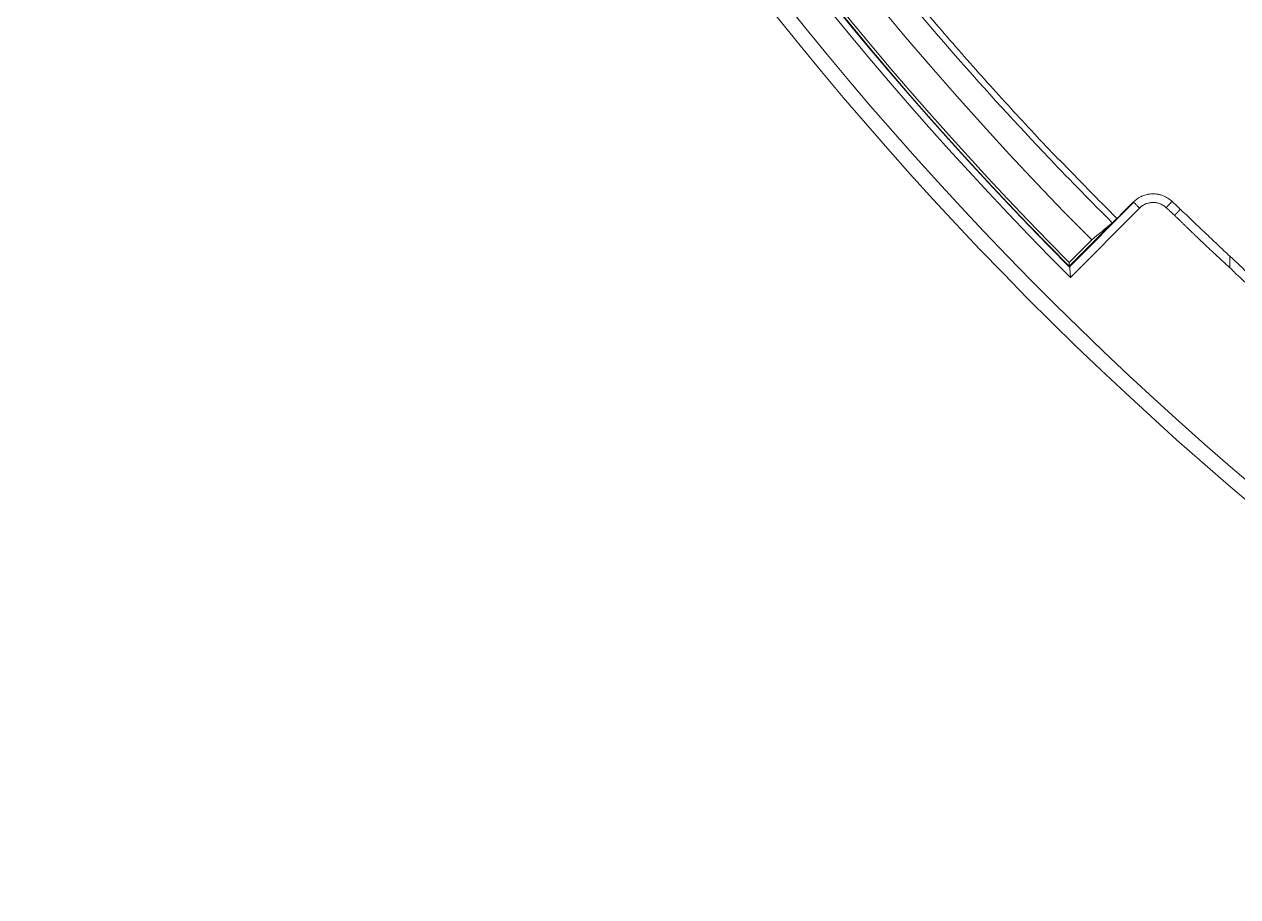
# Model space of a CAD drawing. Header units: millimetres. Extents: x 473 to 1051, y 289 to 609.
# Drawn here: x 532.87 to 568.17, y 370.98 to 396.35 of the extents above; entities that cross this region are included whole.
import ezdxf

# ---------------------------------------------------------------- set-up
doc = ezdxf.new("R2010")
doc.units = ezdxf.units.MM
doc.layers.add('core', color=7, linetype='Continuous', lineweight=20)

msp = doc.modelspace()

# ---------------------------------------------------------------- linework, layer by layer
at = {"layer": 'core', "lineweight": 13}
for p, q in [((563.277, 389.301), (565.146, 391.176)), ((565.315, 391.007), (563.305, 388.991)), ((564.659, 390.705), (563.272, 389.313))]:
    msp.add_line(p, q, dxfattribs=at)
at = {"layer": 'core', "lineweight": 18}
msp.add_line((563.272, 389.422), (563.925, 390.078), dxfattribs=at)
for radius, start, end in [(100.547, 306.63636, 233.36541), (98.958, 101.0725, 224.85525), (98.032, 142.34476, 224.85303)]:
    msp.add_arc((633.422, 459.219), radius, start, end, dxfattribs=at)
at = {"layer": 'core', "lineweight": 13}
for radius, start, end in [(100.107, 306.80958, 233.19042), (99.239, 100.9827, 225.04545), (99.048, 101.05803, 224.91574), (99.038, 101.0601, 224.90418)]:
    msp.add_arc((633.422, 459.219), radius, start, end, dxfattribs=at)
for centre, major_axis, ratio, start_param, end_param in [((633.422, 453.655), (0, 84.612), 0.999984, 1.801557, 2.911285), ((633.422, 453.651), (0, 84.914), 0.999984, 1.803346, 2.911271), ((633.431, 459.81), (97.497, 0), 0.999945, 3.905134, 3.929422)]:
    msp.add_ellipse(centre, major_axis=major_axis, ratio=ratio, start_param=start_param, end_param=end_param, dxfattribs=at)
at = {"layer": 'core', "lineweight": 18}
for centre, major_axis, ratio, start_param, end_param in [((563.682, 389.369), (23.943, 24.016), 0.007417, 1.50256, 1.522545), ((567.823, 389.37), (-25.283, 24.012), 0.007211, 4.771714, 4.78103)]:
    msp.add_ellipse(centre, major_axis=major_axis, ratio=ratio, start_param=start_param, end_param=end_param, dxfattribs=at)
for points, degree, knots in [([(536.232, 450.106), (536.5, 447.428), (536.878, 444.762), (537.853, 439.469), (538.45, 436.842), (539.858, 431.648), (540.67, 429.079), (542.503, 424.019), (543.524, 421.526), (545.768, 416.634), (546.992, 414.235), (549.632, 409.545), (551.049, 407.254), (554.068, 402.798), (555.67, 400.633), (559.046, 396.441), (560.821, 394.415), (562.676, 392.466)], 3, [0, 0, 0, 0, 0.125, 0.125, 0.25, 0.25, 0.375, 0.375, 0.5, 0.5, 0.625, 0.625, 0.75, 0.75, 0.875, 0.875, 1, 1, 1, 1]), ([(565.138, 391.183), (565.136, 391.185), (565.139, 391.182), (565.155, 391.166), (565.168, 391.154), (565.201, 391.121), (565.221, 391.1), (565.266, 391.056), (565.29, 391.031), (565.315, 391.007)], 3, [0, 0, 0, 0, 0.25, 0.25, 0.5, 0.5, 0.75, 0.75, 1, 1, 1, 1]), ([(565.138, 391.183), (565.175, 391.22), (565.215, 391.253), (565.279, 391.296), (565.301, 391.309), (565.335, 391.328), (565.347, 391.334), (565.371, 391.345), (565.382, 391.35), (565.442, 391.375), (565.491, 391.39), (565.554, 391.404), (565.567, 391.406), (565.593, 391.41), (565.606, 391.412), (565.644, 391.416), (565.67, 391.418), (565.748, 391.419), (565.799, 391.414), (565.863, 391.403), (565.876, 391.4), (565.901, 391.394), (565.939, 391.385), (566, 391.364), (566.047, 391.343), (566.081, 391.326), (566.093, 391.32), (566.115, 391.307), (566.127, 391.3), (566.182, 391.266), (566.223, 391.234), (566.261, 391.198)], 3, [0, 0, 0, 0, 0.125, 0.125, 0.1875, 0.1875, 0.21875, 0.21875, 0.25, 0.25, 0.375, 0.375, 0.40625, 0.40625, 0.4375, 0.4375, 0.5, 0.5, 0.625, 0.625, 0.65625, 0.65625, 0.6875, 0.75, 0.8125, 0.8125, 0.84375, 0.84375, 0.875, 0.875, 1, 1, 1, 1]), ([(565.315, 391.007), (565.318, 391.01), (565.326, 391.017), (565.338, 391.028), (565.351, 391.039), (565.366, 391.051), (565.382, 391.064), (565.412, 391.085), (565.449, 391.107), (565.495, 391.128), (565.539, 391.145), (565.593, 391.158), (565.648, 391.166), (565.72, 391.17), (565.791, 391.165), (565.86, 391.149), (565.905, 391.134), (565.951, 391.114), (565.991, 391.091), (566.027, 391.067), (566.051, 391.049), (566.071, 391.033), (566.083, 391.022), (566.088, 391.017)], 3, [0, 0, 0, 0, 0.016952, 0.035719, 0.056304, 0.078712, 0.102947, 0.129016, 0.207087, 0.251199, 0.306174, 0.373667, 0.4458, 0.499805, 0.625829, 0.693229, 0.74836, 0.791524, 0.870693, 0.909063, 0.943393, 0.973701, 1, 1, 1, 1]), ([(566.088, 391.017), (566.112, 391.042), (566.136, 391.067), (566.179, 391.113), (566.199, 391.134), (566.231, 391.168), (566.243, 391.181), (566.259, 391.197), (566.262, 391.2), (566.261, 391.198)], 3, [0, 0, 0, 0, 0.25, 0.25, 0.5, 0.5, 0.75, 0.75, 1, 1, 1, 1]), ([(567.942, 389.271), (567.513, 389.662), (567.133, 390.023), (566.946, 390.2), (566.734, 390.406), (566.534, 390.6), (566.335, 390.794)], 2, [0, 0, 0, 0.5, 0.5, 0.75, 0.75, 1, 1, 1]), ([(566.497, 390.976), (566.738, 390.747), (566.978, 390.519), (567.339, 390.176), (567.459, 390.061), (567.7, 389.833), (567.821, 389.719), (567.942, 389.606)], 3, [0, 0, 0, 0, 0.5, 0.5, 0.75, 0.75, 1, 1, 1, 1]), ([(564.656, 390.704), (564.643, 390.691), (564.63, 390.679), (564.612, 390.66), (564.605, 390.654), (564.593, 390.642), (564.581, 390.631), (564.57, 390.62), (564.559, 390.61), (564.554, 390.605), (564.539, 390.592), (564.53, 390.584), (564.523, 390.578)], 3, [0, 0, 0, 0, 0.25, 0.25, 0.375, 0.375, 0.5, 0.625, 0.625, 0.75, 0.75, 1, 1, 1, 1]), ([(563.272, 389.313), (563.272, 389.317), (563.272, 389.322), (563.272, 389.331), (563.272, 389.336), (563.272, 389.345), (563.272, 389.349), (563.272, 389.356), (563.272, 389.359), (563.272, 389.382), (563.272, 389.402), (563.272, 389.422)], 3, [0, 0, 0, 0, 0.11324, 0.11324, 0.253868, 0.253868, 0.362043, 0.362043, 0.445255, 0.445255, 1, 1, 1, 1]), ([(567.942, 389.271), (567.942, 389.275), (567.941, 389.282), (567.94, 389.292), (567.94, 389.303), (567.939, 389.314), (567.939, 389.325), (567.939, 389.336), (567.939, 389.347), (567.939, 389.358), (567.939, 389.37), (567.939, 389.381), (567.939, 389.392), (567.94, 389.404), (567.94, 389.415), (567.94, 389.426), (567.941, 389.438), (567.941, 389.449), (567.942, 389.463), (567.942, 389.48), (567.943, 389.499), (567.944, 389.516), (567.945, 389.532), (567.945, 389.547), (567.946, 389.56), (567.946, 389.571), (567.946, 389.581), (567.946, 389.589), (567.945, 389.596), (567.945, 389.601), (567.943, 389.604), (567.943, 389.605), (567.942, 389.606)], 3, [0, 0, 0, 0, 0.022964, 0.046164, 0.069606, 0.093293, 0.11723, 0.141421, 0.165872, 0.190587, 0.215574, 0.240839, 0.266391, 0.292238, 0.318376, 0.344797, 0.371493, 0.398453, 0.425664, 0.475561, 0.524588, 0.572718, 0.619948, 0.666291, 0.711731, 0.756228, 0.79972, 0.842132, 0.883394, 0.923442, 0.962215, 1, 1, 1, 1]), ([(567.942, 389.606), (568.333, 389.239), (568.725, 388.875), (569.518, 388.155), (569.918, 387.799), (570.32, 387.444)], 3, [0, 0, 0, 0, 0.5, 0.5, 1, 1, 1, 1]), ([(563.275, 389.306), (563.277, 389.303), (563.279, 389.297), (563.282, 389.285), (563.283, 389.281), (563.284, 389.271), (563.286, 389.261), (563.287, 389.249), (563.289, 389.237), (563.289, 389.23), (563.291, 389.211), (563.292, 389.197), (563.294, 389.175), (563.295, 389.167), (563.296, 389.152), (563.296, 389.145), (563.298, 389.121), (563.299, 389.105), (563.301, 389.074), (563.302, 389.057), (563.303, 389.033), (563.304, 389.025), (563.304, 389.008), (563.305, 389), (563.305, 388.991)], 3, [0, 0, 0, 0, 0.125, 0.125, 0.1875, 0.1875, 0.25, 0.3125, 0.3125, 0.375, 0.375, 0.5, 0.5, 0.5625, 0.5625, 0.625, 0.625, 0.75, 0.75, 0.875, 0.875, 0.9375, 0.9375, 1, 1, 1, 1]), ([(569.569, 387.777), (569.325, 387.994), (568.855, 388.416), (568.389, 388.842), (568.165, 389.05)], 3, [0, 0, 0, 0, 0.5174, 1, 1, 1, 1])]:
    msp.add_open_spline(points, degree=degree, knots=knots, dxfattribs=at)
for points, degree in [([(536.407, 450.125), (537.212, 442.061), (541.463, 426.42), (548.238, 411.695), (557.351, 398.291), (562.952, 392.432)], 2), ([(562.717, 392.423), (562.703, 392.437), (562.69, 392.452), (562.676, 392.466)], 3), ([(564.523, 390.578), (563.913, 391.185), (563.311, 391.8), (562.717, 392.423)], 3), ([(562.994, 392.389), (562.98, 392.404), (562.967, 392.419), (562.954, 392.434)], 3), ([(566.335, 390.794), (566.295, 390.832), (566.129, 390.979), (566.088, 391.017)], 2), ([(564.523, 390.578), (564.324, 390.411), (564.124, 390.245), (563.925, 390.078)], 3), ([(563.275, 389.306), (563.273, 389.31), (563.271, 389.312), (563.272, 389.313)], 3), ([(568.165, 389.05), (568.128, 389.085), (567.979, 389.237), (567.942, 389.271)], 2)]:
    msp.add_open_spline(points, degree=degree, dxfattribs=at)
at = {"layer": 'core', "lineweight": 13}
for points, knots in [([(551.228, 434.187), (551.341, 433.71), (551.458, 433.233), (551.701, 432.282), (551.952, 431.334), (552.22, 430.39), (552.427, 429.683), (552.497, 429.448), (552.638, 428.978), (552.71, 428.744), (553.367, 426.638), (554.014, 424.791), (555.434, 421.15), (556.207, 419.355), (557.46, 416.701), (557.894, 415.822), (558.456, 414.733), (558.569, 414.515), (558.798, 414.081), (559.143, 413.432), (559.496, 412.788), (560.691, 410.657), (561.701, 408.993), (563.827, 405.747), (566.06, 402.582), (568.504, 399.579), (571.054, 396.657), (572.382, 395.236), (574.455, 393.167), (575.16, 392.488), (576.597, 391.151), (577.325, 390.497), (579.537, 388.577), (581.05, 387.354), (584.147, 385.021), (587.319, 382.799), (590.636, 380.799), (594.026, 378.911), (595.758, 378.023), (597.97, 376.985), (598.637, 376.679), (599.31, 376.381), (599.759, 376.184), (599.984, 376.087), (601.111, 375.604), (602.019, 375.235), (604.757, 374.175), (606.603, 373.533), (610.34, 372.378), (612.229, 371.865), (614.14, 371.417)], [0, 0, 0, 0, 0.015625, 0.015625, 0.03125, 0.046875, 0.046875, 0.054687, 0.054687, 0.0625, 0.0625, 0.125, 0.125, 0.1875, 0.1875, 0.21875, 0.21875, 0.226562, 0.226562, 0.234375, 0.25, 0.25, 0.3125, 0.3125, 0.375, 0.4375, 0.4375, 0.5, 0.5, 0.53125, 0.53125, 0.5625, 0.5625, 0.625, 0.625, 0.6875, 0.75, 0.75, 0.8125, 0.8125, 0.828125, 0.835937, 0.835937, 0.84375, 0.84375, 0.875, 0.875, 0.9375, 0.9375, 1, 1, 1, 1]), ([(566.335, 390.794), (566.337, 390.796), (566.34, 390.799), (566.345, 390.804), (566.35, 390.81), (566.355, 390.815), (566.36, 390.82), (566.365, 390.825), (566.37, 390.83), (566.375, 390.835), (566.38, 390.84), (566.385, 390.845), (566.39, 390.85), (566.394, 390.855), (566.399, 390.86), (566.404, 390.865), (566.408, 390.87), (566.413, 390.875), (566.417, 390.879), (566.422, 390.884), (566.426, 390.889), (566.43, 390.893), (566.434, 390.898), (566.438, 390.902), (566.442, 390.906), (566.446, 390.91), (566.45, 390.914), (566.453, 390.918), (566.457, 390.922), (566.46, 390.926), (566.463, 390.93), (566.466, 390.933), (566.469, 390.936), (566.472, 390.94), (566.475, 390.943), (566.477, 390.946), (566.48, 390.949), (566.482, 390.952), (566.484, 390.954), (566.486, 390.957), (566.488, 390.959), (566.49, 390.961), (566.491, 390.963), (566.493, 390.965), (566.494, 390.967), (566.495, 390.969), (566.496, 390.97), (566.496, 390.971), (566.497, 390.972), (566.497, 390.973), (566.497, 390.974), (566.498, 390.975), (566.497, 390.975), (566.497, 390.976), (566.497, 390.976), (566.497, 390.976)], [0, 0, 0, 0, 0.018226, 0.036476, 0.05475, 0.073048, 0.09137, 0.109716, 0.128086, 0.146481, 0.1649, 0.183343, 0.20181, 0.220302, 0.238818, 0.257359, 0.275924, 0.294514, 0.313128, 0.331767, 0.350431, 0.36912, 0.387833, 0.406571, 0.425334, 0.444122, 0.462935, 0.481773, 0.500636, 0.519524, 0.538437, 0.557376, 0.576339, 0.595328, 0.614342, 0.633382, 0.652447, 0.671537, 0.690653, 0.709794, 0.728961, 0.748153, 0.767371, 0.786615, 0.805884, 0.825179, 0.8445, 0.863847, 0.883219, 0.902618, 0.922042, 0.941493, 0.960969, 0.980471, 1, 1, 1, 1])]:
    msp.add_open_spline(points, degree=3, knots=knots, dxfattribs=at)

doc.saveas('drawing.dxf')
